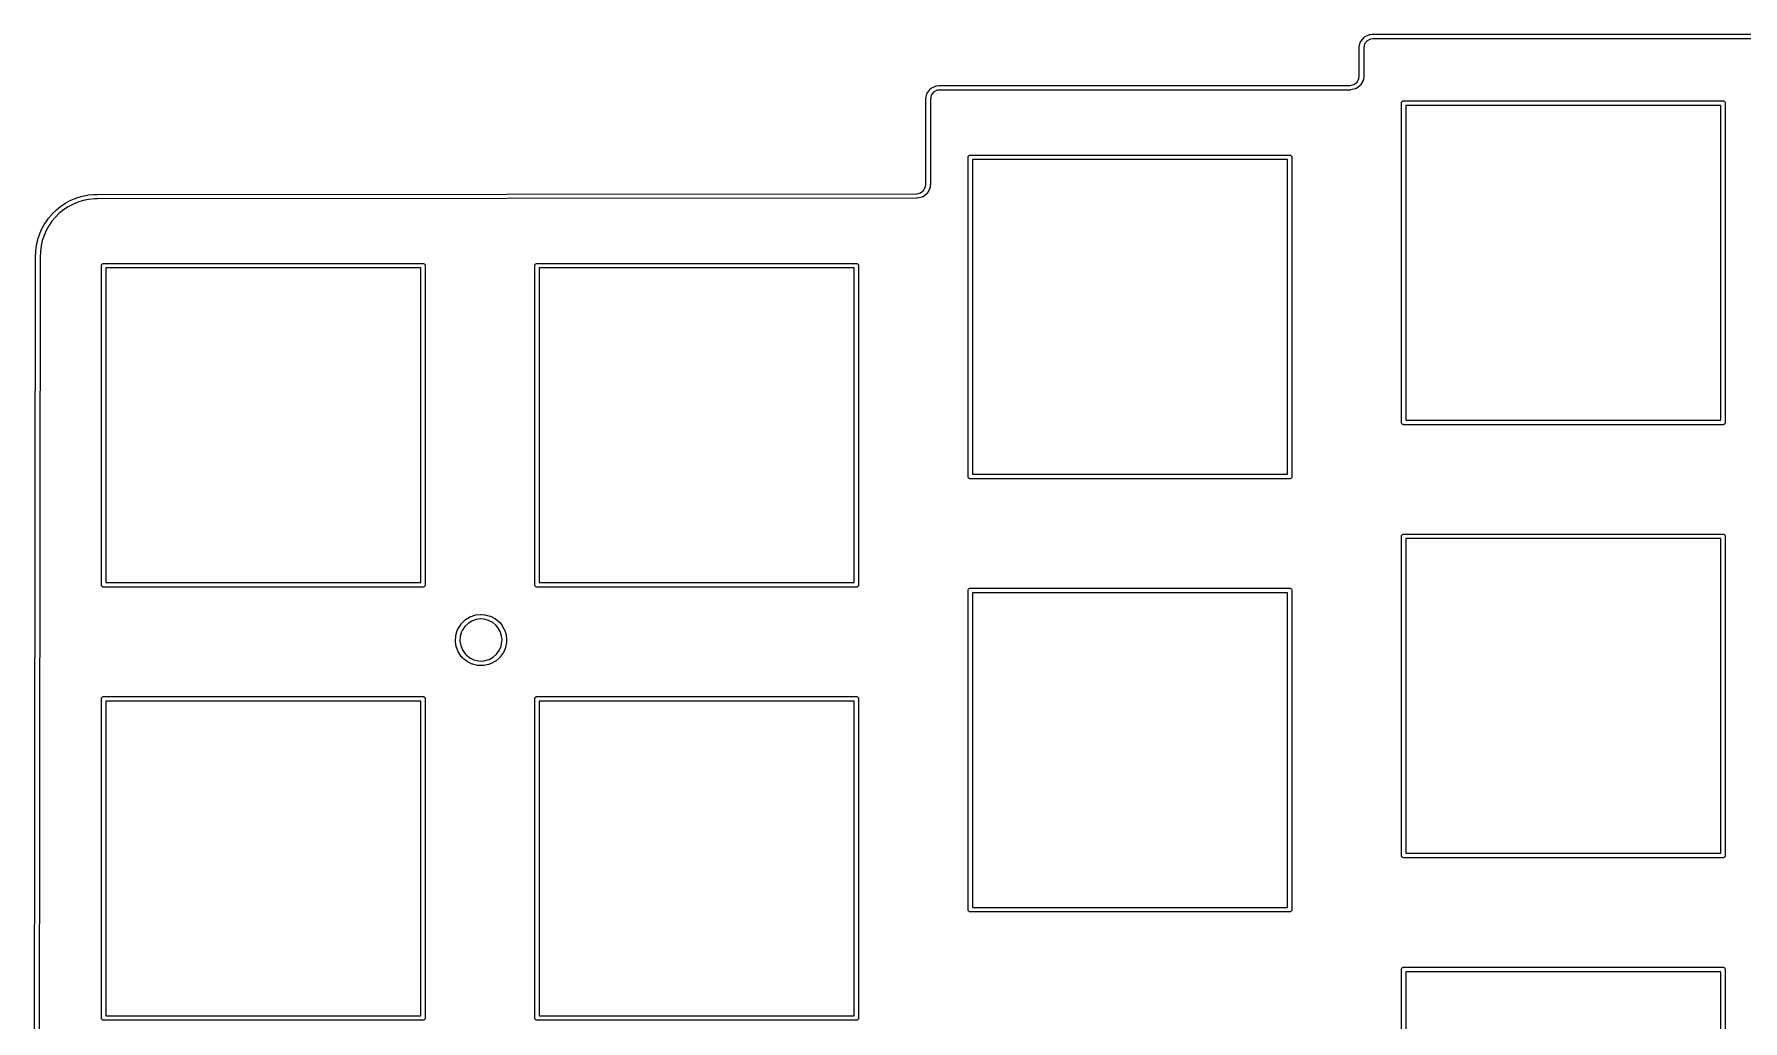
# Model space of a CAD drawing. Extents: x 56 to 194, y -147 to -44.
# Drawn here: x 55.9 to 130.8, y -87.1 to -43.8 of the extents above; entities that cross this region are included whole.
import ezdxf

# ---------------------------------------------------------------- set-up
doc = ezdxf.new("R2010")
doc.units = 0
doc.layers.add('BLACK', color=7, linetype='CONTINUOUS')

msp = doc.modelspace()

# ---------------------------------------------------------------- linework, layer by layer
at = {"layer": 'BLACK', "linetype": 'CONTINUOUS'}
for p, q in [((113.987, -44.351), (114.034, -44.1383)), ((114.034, -44.1383), (114.036, -44.1307)), ((114.036, -44.1307), (114.038, -44.1241)), ((114.038, -44.1241), (114.04, -44.1175)), ((114.04, -44.1175), (114.042, -44.115)), ((114.042, -44.115), (114.043, -44.1123)), ((114.043, -44.1123), (114.047, -44.1064)), ((114.047, -44.1064), (114.05, -44.1003)), ((114.05, -44.1003), (114.055, -44.0944)), ((114.055, -44.0944), (114.184, -43.9308)), ((114.184, -43.9308), (114.188, -43.9252)), ((114.188, -43.9252), (114.194, -43.9197)), ((114.194, -43.9197), (114.199, -43.9139)), ((114.199, -43.9139), (114.201, -43.9128)), ((114.201, -43.9128), (114.202, -43.9115)), ((114.202, -43.9115), (114.209, -43.9072)), ((114.209, -43.9072), (114.215, -43.9026)), ((114.215, -43.9026), (114.222, -43.8999)), ((114.222, -43.8999), (114.406, -43.8054)), ((114.329, -44.0693), (114.225, -44.2018)), ((114.487, -43.9883), (114.329, -44.0693)), ((114.406, -43.8054), (114.408, -43.8037)), ((114.408, -43.8037), (114.414, -43.8009)), ((114.414, -43.8009), (114.416, -43.8)), ((114.416, -43.8), (114.419, -43.7989)), ((114.419, -43.7989), (114.426, -43.7958)), ((114.426, -43.7958), (114.428, -43.7953)), ((114.428, -43.7953), (114.43, -43.7946)), ((114.43, -43.7946), (114.438, -43.7932)), ((114.438, -43.7932), (114.44, -43.7925)), ((114.44, -43.7925), (114.442, -43.7923)), ((114.442, -43.7923), (114.449, -43.7911)), ((114.449, -43.7911), (114.452, -43.7911)), ((114.452, -43.7911), (114.561, -43.7778)), ((114.588, -43.976), (114.487, -43.9883)), ((114.561, -43.7778), (114.562, -43.7774)), ((114.562, -43.7774), (114.571, -43.7766)), ((114.571, -43.7766), (114.575, -43.7761)), ((114.575, -43.7761), (114.576, -43.7761)), ((114.576, -43.7761), (114.577, -43.776)), ((114.577, -43.776), (114.581, -43.776)), ((114.581, -43.776), (114.589, -43.7758)), ((131.574, -43.976), (114.588, -43.976)), ((114.589, -43.7758), (114.591, -43.776)), ((114.591, -43.776), (131.581, -43.776)), ((113.984, -44.3742), (113.985, -44.3655)), ((113.984, -44.3802), (113.984, -44.3742)), ((113.984, -45.6189), (113.984, -44.3802)), ((113.985, -44.3655), (113.986, -44.3567)), ((113.986, -44.3567), (113.987, -44.351)), ((114.225, -44.2018), (114.184, -44.3873)), ((114.184, -44.3873), (114.184, -45.6184)), ((113.97, -45.7203), (113.984, -45.6189)), ((114.182, -45.6477), (114.167, -45.7562)), ((114.183, -45.6456), (114.182, -45.6477)), ((114.184, -45.6353), (114.183, -45.638)), ((114.183, -45.638), (114.183, -45.6456)), ((114.184, -45.6184), (114.184, -45.6206)), ((114.184, -45.6206), (114.184, -45.6282)), ((114.184, -45.6282), (114.184, -45.6309)), ((114.184, -45.6309), (114.184, -45.6331)), ((114.184, -45.6331), (114.184, -45.6353)), ((94.9855, -46.6015), (95.0325, -46.3887)), ((95.0325, -46.3887), (95.0339, -46.3811)), ((95.0339, -46.3811), (95.0364, -46.3746)), ((95.0364, -46.3746), (95.0386, -46.3679)), ((95.0386, -46.3679), (95.04, -46.3654)), ((95.04, -46.3654), (95.0411, -46.3627)), ((95.0411, -46.3627), (95.0448, -46.3569)), ((95.0448, -46.3569), (95.0483, -46.3508)), ((95.0483, -46.3508), (95.0533, -46.3449)), ((95.0533, -46.3449), (95.1824, -46.181)), ((95.1824, -46.181), (95.1864, -46.1753)), ((95.1864, -46.1753), (95.192, -46.1699)), ((95.192, -46.1699), (95.1974, -46.1643)), ((95.1974, -46.1643), (95.1992, -46.1631)), ((95.1992, -46.1631), (95.2007, -46.1616)), ((95.2007, -46.1616), (95.2072, -46.1575)), ((95.2072, -46.1575), (95.2136, -46.153)), ((95.2136, -46.153), (95.22, -46.1502)), ((95.22, -46.1502), (95.4067, -46.0557)), ((95.3276, -46.3199), (95.2233, -46.4523)), ((95.4878, -46.2388), (95.3276, -46.3199)), ((95.4067, -46.0557), (95.4088, -46.0542)), ((95.4088, -46.0542), (95.4154, -46.0513)), ((95.4154, -46.0513), (95.4175, -46.0502)), ((95.4175, -46.0502), (95.4199, -46.0493)), ((95.4199, -46.0493), (95.4268, -46.0462)), ((95.4268, -46.0462), (95.4291, -46.0457)), ((95.4291, -46.0457), (95.4312, -46.0449)), ((95.4312, -46.0449), (95.4387, -46.0436)), ((95.4387, -46.0436), (95.4413, -46.043)), ((95.4413, -46.043), (95.4435, -46.0427)), ((95.4435, -46.0427), (95.4506, -46.0414)), ((95.4506, -46.0414), (95.4533, -46.0415)), ((95.4533, -46.0415), (95.562, -46.0282)), ((95.5888, -46.2264), (95.4878, -46.2388)), ((95.562, -46.0282), (95.5631, -46.0278)), ((95.5631, -46.0278), (95.5717, -46.027)), ((95.5717, -46.027), (95.5755, -46.0265)), ((95.5755, -46.0265), (95.5766, -46.0265)), ((95.5766, -46.0265), (95.5778, -46.0264)), ((95.5778, -46.0264), (95.5816, -46.0264)), ((95.5816, -46.0264), (95.5902, -46.0262)), ((113.581, -46.2264), (95.5888, -46.2264)), ((95.5902, -46.0262), (95.5914, -46.0264)), ((95.5914, -46.0264), (113.572, -46.0264)), ((113.572, -46.0264), (113.756, -45.9832)), ((113.587, -46.2268), (113.581, -46.2264)), ((113.595, -46.2257), (113.587, -46.2268)), ((113.603, -46.225), (113.595, -46.2257)), ((113.61, -46.223), (113.603, -46.225)), ((113.82, -46.1736), (113.61, -46.223)), ((113.756, -45.9832), (113.891, -45.8785)), ((113.826, -46.1725), (113.82, -46.1736)), ((113.834, -46.1696), (113.826, -46.1725)), ((113.841, -46.167), (113.834, -46.1696)), ((113.843, -46.1661), (113.841, -46.167)), ((113.845, -46.1655), (113.843, -46.1661)), ((113.851, -46.1612), (113.845, -46.1655)), ((113.858, -46.1572), (113.851, -46.1612)), ((113.863, -46.1527), (113.858, -46.1572)), ((114.029, -46.0238), (113.863, -46.1527)), ((113.891, -45.8785), (113.97, -45.7203)), ((114.036, -46.0194), (114.029, -46.0238)), ((114.041, -46.0143), (114.036, -46.0194)), ((114.046, -46.0094), (114.041, -46.0143)), ((114.047, -46.0071), (114.046, -46.0094)), ((114.049, -46.0051), (114.047, -46.0071)), ((114.053, -45.9991), (114.049, -46.0051)), ((114.057, -45.9933), (114.053, -45.9991)), ((114.06, -45.9863), (114.057, -45.9933)), ((114.152, -45.8028), (114.06, -45.9863)), ((114.153, -45.8017), (114.152, -45.8028)), ((114.156, -45.794), (114.153, -45.8017)), ((114.158, -45.7908), (114.156, -45.794)), ((114.161, -45.7838), (114.158, -45.7895)), ((114.158, -45.7895), (114.158, -45.7908)), ((114.162, -45.7804), (114.161, -45.7838)), ((114.163, -45.777), (114.162, -45.7804)), ((114.164, -45.7708), (114.163, -45.777)), ((114.165, -45.7695), (114.164, -45.7708)), ((114.167, -45.7576), (114.165, -45.7659)), ((114.165, -45.7659), (114.165, -45.7695)), ((114.167, -45.7562), (114.167, -45.7576)), ((94.9819, -46.6247), (94.983, -46.6159)), ((94.9824, -46.6306), (94.9819, -46.6247)), ((94.9824, -50.3697), (94.9824, -46.6306)), ((94.983, -46.6159), (94.9838, -46.6072)), ((94.9838, -46.6072), (94.9855, -46.6015)), ((95.2233, -46.4523), (95.1824, -46.6377)), ((95.1824, -46.6377), (95.1824, -50.3672)), ((115.835, -46.8046), (115.837, -46.785)), ((115.836, -46.8095), (115.835, -46.8046)), ((115.836, -60.8001), (115.836, -46.8095)), ((115.837, -46.785), (115.843, -46.7661)), ((115.843, -46.7661), (115.852, -46.7488)), ((115.852, -46.7488), (115.865, -46.7335)), ((115.865, -46.7335), (115.88, -46.721)), ((115.88, -46.721), (115.897, -46.7117)), ((115.897, -46.7117), (115.916, -46.706)), ((115.916, -46.706), (115.931, -46.7046)), ((115.931, -46.7046), (115.936, -46.7041)), ((115.936, -46.7041), (115.941, -46.7046)), ((115.941, -46.7046), (129.931, -46.7046)), ((116.036, -46.9046), (116.036, -60.7051)), ((129.836, -46.9046), (116.036, -46.9046)), ((129.836, -60.7051), (129.836, -46.9046)), ((129.931, -46.7046), (129.936, -46.7041)), ((129.936, -46.7041), (129.941, -46.7046)), ((129.941, -46.7046), (129.956, -46.706)), ((129.956, -46.706), (129.975, -46.7117)), ((129.975, -46.7117), (129.992, -46.721)), ((129.992, -46.721), (130.007, -46.7335)), ((130.007, -46.7335), (130.02, -46.7488)), ((130.02, -46.7488), (130.029, -46.7661)), ((130.029, -46.7661), (130.035, -46.785)), ((130.035, -46.785), (130.037, -46.8046)), ((130.037, -46.8046), (130.036, -46.8095)), ((130.036, -46.8095), (130.036, -60.8002)), ((96.8361, -49.1795), (96.838, -49.1599)), ((96.8366, -49.1844), (96.8361, -49.1795)), ((96.8366, -63.175), (96.8366, -49.1844)), ((96.838, -49.1599), (96.8437, -49.141)), ((96.8437, -49.141), (96.853, -49.1237)), ((96.853, -49.1237), (96.8655, -49.1084)), ((96.8655, -49.1084), (96.8807, -49.0959)), ((96.8807, -49.0959), (96.8981, -49.0866)), ((96.8981, -49.0866), (96.917, -49.0809)), ((96.917, -49.0809), (96.9317, -49.0795)), ((96.9317, -49.0795), (96.9366, -49.079)), ((96.9366, -49.079), (96.9415, -49.0795)), ((96.9415, -49.0795), (110.932, -49.0795)), ((97.0366, -49.2795), (97.0366, -63.08)), ((110.837, -49.2795), (97.0366, -49.2795)), ((110.837, -63.08), (110.837, -49.2795)), ((110.932, -49.0795), (110.937, -49.079)), ((110.937, -49.079), (110.942, -49.0795)), ((110.942, -49.0795), (110.957, -49.0809)), ((110.957, -49.0809), (110.975, -49.0866)), ((110.975, -49.0866), (110.993, -49.0959)), ((110.993, -49.0959), (111.008, -49.1084)), ((111.008, -49.1084), (111.021, -49.1237)), ((111.021, -49.1237), (111.03, -49.141)), ((111.03, -49.141), (111.036, -49.1599)), ((111.036, -49.1599), (111.038, -49.1795)), ((111.038, -49.1795), (111.037, -49.1844)), ((111.037, -49.1844), (111.037, -63.1751)), ((57.7526, -50.9555), (57.9874, -50.8845)), ((57.9874, -50.8845), (57.9915, -50.8833)), ((57.9915, -50.8833), (57.9917, -50.8833)), ((57.9917, -50.8833), (57.9919, -50.8832)), ((57.9919, -50.8832), (57.9965, -50.8823)), ((57.9965, -50.8823), (58.2478, -50.8315)), ((58.2478, -50.8315), (58.2521, -50.8306)), ((58.2521, -50.8306), (58.2524, -50.8306)), ((58.2524, -50.8306), (58.2526, -50.8305)), ((58.2526, -50.8305), (58.2571, -50.8301)), ((58.2571, -50.8301), (58.5092, -50.8032)), ((58.5092, -50.8032), (58.5096, -50.803)), ((58.5096, -50.803), (58.5189, -50.8021)), ((58.5189, -50.8021), (58.5235, -50.8016)), ((58.5235, -50.8016), (58.5239, -50.8016)), ((58.5239, -50.8016), (58.5243, -50.8016)), ((58.5243, -50.8016), (58.529, -50.8016)), ((58.529, -50.8016), (58.5382, -50.8015)), ((58.5382, -50.8015), (58.5386, -50.8016)), ((58.5386, -50.8016), (58.6569, -50.8016)), ((58.6569, -50.8016), (94.5709, -50.7762)), ((94.5709, -50.7762), (94.7538, -50.7353)), ((94.8177, -50.926), (94.6075, -50.973)), ((94.7538, -50.7353), (94.889, -50.6284)), ((94.8253, -50.9246), (94.8177, -50.926)), ((94.8318, -50.922), (94.8253, -50.9246)), ((94.8385, -50.9198), (94.8318, -50.922)), ((94.841, -50.9184), (94.8385, -50.9198)), ((94.8436, -50.9174), (94.841, -50.9184)), ((94.8496, -50.9136), (94.8436, -50.9174)), ((94.8557, -50.9101), (94.8496, -50.9136)), ((94.8615, -50.9051), (94.8557, -50.9101)), ((95.0276, -50.7737), (94.8615, -50.9051)), ((94.889, -50.6284), (94.97, -50.4705)), ((94.97, -50.4705), (94.9824, -50.3697)), ((95.0331, -50.7699), (95.0276, -50.7737)), ((95.0387, -50.7641), (95.0331, -50.7699)), ((95.0446, -50.7585), (95.0387, -50.7641)), ((95.0456, -50.757), (95.0446, -50.7585)), ((95.0468, -50.7558), (95.0456, -50.757)), ((95.0512, -50.7489), (95.0468, -50.7558)), ((95.0558, -50.7423), (95.0512, -50.7489)), ((95.0585, -50.7362), (95.0558, -50.7423)), ((95.1529, -50.5521), (95.0585, -50.7362)), ((95.1546, -50.5497), (95.1529, -50.5521)), ((95.1574, -50.5434), (95.1546, -50.5497)), ((95.1583, -50.5416), (95.1574, -50.5434)), ((95.1594, -50.5389), (95.1583, -50.5416)), ((95.1626, -50.5317), (95.1594, -50.5389)), ((95.163, -50.5297), (95.1626, -50.5317)), ((95.1638, -50.5278), (95.163, -50.5297)), ((95.1652, -50.5201), (95.1638, -50.5278)), ((95.1658, -50.5173), (95.1652, -50.5201)), ((95.166, -50.5153), (95.1658, -50.5173)), ((95.1673, -50.5085), (95.166, -50.5153)), ((95.1806, -50.3966), (95.1672, -50.5056)), ((95.1672, -50.5056), (95.1673, -50.5085)), ((95.1809, -50.3954), (95.1806, -50.3966)), ((95.1818, -50.3868), (95.1809, -50.3954)), ((95.1822, -50.3831), (95.1818, -50.3868)), ((95.1824, -50.3807), (95.1822, -50.3819)), ((95.1822, -50.3819), (95.1822, -50.3831)), ((95.1824, -50.3672), (95.1826, -50.3683)), ((95.1826, -50.3683), (95.1824, -50.3769)), ((95.1824, -50.3769), (95.1824, -50.3807)), ((56.5187, -51.848), (56.6723, -51.6677)), ((56.6723, -51.6677), (56.675, -51.6644)), ((56.675, -51.6644), (56.6754, -51.664)), ((56.6754, -51.664), (56.6757, -51.6636)), ((56.6757, -51.6636), (56.6788, -51.6606)), ((56.6788, -51.6606), (56.8469, -51.495)), ((56.9905, -51.6342), (56.822, -51.8003)), ((56.8469, -51.495), (56.847, -51.4949)), ((56.847, -51.4949), (56.8535, -51.4884)), ((56.8535, -51.4884), (56.8572, -51.4848)), ((56.8572, -51.4848), (56.8574, -51.4847)), ((56.8574, -51.4847), (56.8575, -51.4845)), ((56.8575, -51.4845), (56.8613, -51.4815)), ((56.8613, -51.4815), (56.8687, -51.4755)), ((56.8687, -51.4755), (56.8689, -51.4754)), ((56.8689, -51.4754), (57.0541, -51.3267)), ((57.1761, -51.4853), (56.9905, -51.6342)), ((57.0541, -51.3267), (57.0574, -51.324)), ((57.0574, -51.324), (57.0578, -51.3238)), ((57.0578, -51.3238), (57.0582, -51.3235)), ((57.0582, -51.3235), (57.0619, -51.3211)), ((57.0619, -51.3211), (57.2683, -51.1834)), ((57.3742, -51.3532), (57.1761, -51.4853)), ((57.2683, -51.1834), (57.2712, -51.1815)), ((57.2712, -51.1815), (57.2713, -51.1815)), ((57.2713, -51.1814), (57.2755, -51.1792)), ((57.2713, -51.1815), (57.2713, -51.1814)), ((57.2755, -51.1792), (57.4945, -51.0621)), ((57.5841, -51.241), (57.3742, -51.3532)), ((57.4945, -51.0621), (57.4981, -51.0601)), ((57.4981, -51.0601), (57.4982, -51.0601)), ((57.4982, -51.0601), (57.4983, -51.06)), ((57.4983, -51.06), (57.5026, -51.0582)), ((57.5026, -51.0582), (57.7249, -50.9654)), ((57.8061, -51.1482), (57.5841, -51.241)), ((57.7249, -50.9654), (57.725, -50.9653)), ((57.725, -50.9653), (57.7337, -50.9618)), ((57.7337, -50.9618), (57.7383, -50.9598)), ((57.7383, -50.9598), (57.7385, -50.9598)), ((57.7385, -50.9598), (57.7387, -50.9597)), ((57.7387, -50.9597), (57.7434, -50.9583)), ((57.7434, -50.9583), (57.7524, -50.9555)), ((57.7524, -50.9555), (57.7526, -50.9555)), ((58.0406, -51.0774), (57.8061, -51.1482)), ((58.2828, -51.0285), (58.0406, -51.0774)), ((58.5345, -51.0016), (58.2828, -51.0285)), ((58.6514, -51.0016), (58.5345, -51.0016)), ((58.6556, -51.0016), (58.6514, -51.0016)), ((58.6514, -51.0016), (58.6514, -51.0016)), ((58.6611, -51.0016), (58.6556, -51.0016)), ((58.6612, -51.0016), (58.6611, -51.0016)), ((94.5783, -50.9762), (58.6612, -51.0016)), ((94.5843, -50.9767), (94.5783, -50.9762)), ((94.593, -50.9756), (94.5843, -50.9767)), ((94.6017, -50.9747), (94.593, -50.9756)), ((94.6075, -50.973), (94.6017, -50.9747)), ((56.1366, -52.5246), (56.2316, -52.308)), ((56.2316, -52.3078), (56.2352, -52.2996)), ((56.2316, -52.308), (56.2316, -52.3078)), ((56.2352, -52.2996), (56.2374, -52.2946)), ((56.2374, -52.2946), (56.2375, -52.2945)), ((56.2375, -52.2945), (56.2376, -52.2943)), ((56.2376, -52.2943), (56.24, -52.2901)), ((56.24, -52.2901), (56.2446, -52.2817)), ((56.2446, -52.2817), (56.2447, -52.2816)), ((56.2447, -52.2816), (56.3618, -52.0744)), ((56.4166, -52.384), (56.3213, -52.6015)), ((56.3618, -52.0744), (56.3638, -52.0707)), ((56.3638, -52.0707), (56.364, -52.0703)), ((56.364, -52.0703), (56.3643, -52.0699)), ((56.3643, -52.0699), (56.3669, -52.0662)), ((56.3669, -52.0662), (56.5008, -51.8714)), ((56.5339, -52.1764), (56.4166, -52.384)), ((56.5008, -51.8714), (56.5009, -51.8712)), ((56.5009, -51.8712), (56.5062, -51.8635)), ((56.5062, -51.8635), (56.509, -51.8594)), ((56.509, -51.8594), (56.5092, -51.8593)), ((56.5092, -51.8593), (56.5093, -51.859)), ((56.5093, -51.859), (56.5125, -51.8554)), ((56.5125, -51.8554), (56.5186, -51.8482)), ((56.5186, -51.8482), (56.5187, -51.848)), ((56.6681, -51.981), (56.5339, -52.1764)), ((56.822, -51.8003), (56.6681, -51.981)), ((55.9611, -53.2949), (55.9904, -53.0481)), ((55.9904, -53.0478), (55.9915, -53.0386)), ((55.9904, -53.0481), (55.9904, -53.0478)), ((55.9915, -53.0386), (55.9921, -53.0338)), ((55.9921, -53.0338), (55.9922, -53.0334)), ((55.9922, -53.0331), (55.9933, -53.0285)), ((55.9922, -53.0334), (55.9922, -53.0331)), ((55.9933, -53.0285), (55.9953, -53.0193)), ((55.9953, -53.0193), (55.9954, -53.019)), ((55.9954, -53.019), (56.0471, -52.7912)), ((56.0471, -52.7909), (56.0492, -52.7817)), ((56.0471, -52.7912), (56.0471, -52.7909)), ((56.0492, -52.7817), (56.0503, -52.7772)), ((56.0503, -52.7772), (56.0504, -52.7768)), ((56.0504, -52.7768), (56.0505, -52.7765)), ((56.0505, -52.7765), (56.052, -52.772)), ((56.052, -52.772), (56.0549, -52.7631)), ((56.0549, -52.7631), (56.0551, -52.7628)), ((56.0551, -52.7628), (56.1331, -52.5336)), ((56.1331, -52.5336), (56.1344, -52.5297)), ((56.1344, -52.5297), (56.1347, -52.5291)), ((56.1347, -52.5291), (56.1349, -52.5284)), ((56.1349, -52.5284), (56.1366, -52.5246)), ((56.1895, -53.0674), (56.1602, -53.3144)), ((56.2431, -52.8313), (56.1895, -53.0674)), ((56.3213, -52.6015), (56.2431, -52.8313)), ((55.8893, -106.638), (55.9527, -53.572)), ((55.9526, -53.5706), (55.9527, -53.5671)), ((55.9527, -53.572), (55.9526, -53.5706)), ((55.9527, -53.5636), (55.9529, -53.5622)), ((55.9527, -53.5671), (55.9527, -53.5636)), ((55.9529, -53.5622), (55.9604, -53.3045)), ((55.9604, -53.3045), (55.9605, -53.3001)), ((55.9605, -53.2992), (55.9611, -53.2949)), ((55.9605, -53.2996), (55.9605, -53.2992)), ((55.9605, -53.3001), (55.9605, -53.2996)), ((56.1527, -53.5701), (56.0892, -106.708)), ((56.1602, -53.3144), (56.1527, -53.5701)), ((58.8351, -53.9293), (58.8371, -53.9097)), ((58.8356, -53.9342), (58.8351, -53.9293)), ((58.8356, -67.9248), (58.8356, -53.9342)), ((58.8371, -53.9097), (58.8428, -53.8908)), ((58.8428, -53.8908), (58.8521, -53.8735)), ((58.8521, -53.8735), (58.8646, -53.8582)), ((58.8646, -53.8582), (58.8798, -53.8457)), ((58.8798, -53.8457), (58.8972, -53.8364)), ((58.8972, -53.8364), (58.916, -53.8307)), ((58.916, -53.8307), (58.9307, -53.8293)), ((58.9307, -53.8293), (58.9356, -53.8288)), ((58.9356, -53.8288), (58.9405, -53.8293)), ((58.9405, -53.8293), (72.9312, -53.8293)), ((72.9312, -53.8293), (72.9361, -53.8288)), ((72.9361, -53.8288), (72.941, -53.8293)), ((72.941, -53.8293), (72.9557, -53.8307)), ((72.9557, -53.8307), (72.9746, -53.8364)), ((72.9746, -53.8364), (72.9919, -53.8457)), ((72.9919, -53.8457), (73.0072, -53.8582)), ((73.0072, -53.8582), (73.0196, -53.8735)), ((73.0196, -53.8735), (73.0289, -53.8908)), ((73.0289, -53.8908), (73.0347, -53.9097)), ((73.0347, -53.9097), (73.0366, -53.9293)), ((73.0366, -53.9293), (73.0361, -53.9342)), ((73.0361, -53.9342), (73.0361, -67.9249)), ((77.8343, -53.9293), (77.8363, -53.9097)), ((77.8348, -53.9342), (77.8343, -53.9293)), ((77.8348, -67.9248), (77.8348, -53.9342)), ((77.8363, -53.9097), (77.842, -53.8908)), ((77.842, -53.8908), (77.8513, -53.8735)), ((77.8513, -53.8735), (77.8638, -53.8582)), ((77.8638, -53.8582), (77.879, -53.8457)), ((77.879, -53.8457), (77.8964, -53.8364)), ((77.8964, -53.8364), (77.9152, -53.8307)), ((77.9152, -53.8307), (77.9299, -53.8293)), ((77.9299, -53.8293), (77.9348, -53.8288)), ((77.9348, -53.8288), (77.9397, -53.8293)), ((77.9397, -53.8293), (91.9304, -53.8293)), ((91.9304, -53.8293), (91.9353, -53.8288)), ((91.9353, -53.8288), (91.9402, -53.8293)), ((91.9402, -53.8293), (91.9549, -53.8307)), ((91.9549, -53.8307), (91.9738, -53.8364)), ((91.9738, -53.8364), (91.9911, -53.8457)), ((91.9911, -53.8457), (92.0064, -53.8582)), ((92.0064, -53.8582), (92.0188, -53.8735)), ((92.0188, -53.8735), (92.0281, -53.8908)), ((92.0281, -53.8908), (92.0339, -53.9097)), ((92.0339, -53.9097), (92.0358, -53.9293)), ((92.0358, -53.9293), (92.0353, -53.9342)), ((92.0353, -53.9342), (92.0353, -67.9249)), ((59.0356, -54.0293), (59.0356, -67.8298)), ((72.8361, -54.0293), (59.0356, -54.0293)), ((72.8361, -67.8298), (72.8361, -54.0293)), ((78.0348, -54.0293), (78.0348, -67.8298)), ((91.8353, -54.0293), (78.0348, -54.0293)), ((91.8353, -67.8298), (91.8353, -54.0293)), ((115.835, -60.8051), (115.836, -60.8001)), ((115.837, -60.8247), (115.835, -60.8051)), ((115.843, -60.8435), (115.837, -60.8247)), ((115.852, -60.8609), (115.843, -60.8435)), ((115.865, -60.8761), (115.852, -60.8609)), ((115.88, -60.8886), (115.865, -60.8761)), ((115.897, -60.8979), (115.88, -60.8886)), ((115.916, -60.9036), (115.897, -60.8979)), ((115.931, -60.9051), (115.916, -60.9036)), ((115.936, -60.9055), (115.931, -60.9051)), ((115.941, -60.9051), (115.936, -60.9055)), ((129.931, -60.9051), (115.941, -60.9051)), ((116.036, -60.7051), (129.836, -60.7051)), ((129.936, -60.9055), (129.931, -60.9051)), ((129.941, -60.9051), (129.936, -60.9055)), ((129.956, -60.9036), (129.941, -60.9051)), ((129.975, -60.8979), (129.956, -60.9036)), ((129.992, -60.8886), (129.975, -60.8979)), ((130.007, -60.8761), (129.992, -60.8886)), ((130.02, -60.8609), (130.007, -60.8761)), ((130.029, -60.8435), (130.02, -60.8609)), ((130.035, -60.8247), (130.029, -60.8435)), ((130.037, -60.8051), (130.035, -60.8247)), ((130.036, -60.8002), (130.037, -60.8051)), ((96.8361, -63.18), (96.8366, -63.175)), ((96.838, -63.1996), (96.8361, -63.18)), ((96.8437, -63.2184), (96.838, -63.1996)), ((96.853, -63.2358), (96.8437, -63.2184)), ((96.8655, -63.251), (96.853, -63.2358)), ((96.8807, -63.2635), (96.8655, -63.251)), ((96.8981, -63.2728), (96.8807, -63.2635)), ((96.917, -63.2785), (96.8981, -63.2728)), ((96.9317, -63.28), (96.917, -63.2785)), ((96.9366, -63.2804), (96.9317, -63.28)), ((96.9415, -63.28), (96.9366, -63.2804)), ((110.932, -63.28), (96.9415, -63.28)), ((97.0366, -63.08), (110.837, -63.08)), ((110.937, -63.2804), (110.932, -63.28)), ((110.942, -63.28), (110.937, -63.2804)), ((110.957, -63.2785), (110.942, -63.28)), ((110.975, -63.2728), (110.957, -63.2785)), ((110.993, -63.2635), (110.975, -63.2728)), ((111.008, -63.251), (110.993, -63.2635)), ((111.021, -63.2358), (111.008, -63.251)), ((111.03, -63.2184), (111.021, -63.2358)), ((111.036, -63.1996), (111.03, -63.2184)), ((111.038, -63.18), (111.036, -63.1996)), ((111.037, -63.1751), (111.038, -63.18)), ((115.835, -65.8038), (115.837, -65.7842)), ((115.836, -65.8087), (115.835, -65.8038)), ((115.836, -79.7993), (115.836, -65.8087)), ((115.837, -65.7842), (115.843, -65.7653)), ((115.843, -65.7653), (115.852, -65.748)), ((115.852, -65.748), (115.865, -65.7327)), ((115.865, -65.7327), (115.88, -65.7202)), ((115.88, -65.7202), (115.897, -65.7109)), ((115.897, -65.7109), (115.916, -65.7052)), ((115.916, -65.7052), (115.936, -65.7033)), ((115.936, -65.7033), (115.941, -65.7038)), ((115.941, -65.7038), (129.931, -65.7038)), ((116.036, -65.9038), (116.036, -79.7043)), ((129.836, -65.9038), (116.036, -65.9038)), ((129.836, -79.7043), (129.836, -65.9038)), ((129.931, -65.7038), (129.936, -65.7033)), ((129.936, -65.7033), (129.956, -65.7052)), ((129.956, -65.7052), (129.975, -65.7109)), ((129.975, -65.7109), (129.992, -65.7202)), ((129.992, -65.7202), (130.007, -65.7327)), ((130.007, -65.7327), (130.02, -65.748)), ((130.02, -65.748), (130.029, -65.7653)), ((130.029, -65.7653), (130.035, -65.7842)), ((130.035, -65.7842), (130.037, -65.8038)), ((130.037, -65.8038), (130.036, -65.8087)), ((130.036, -65.8087), (130.036, -79.7994)), ((58.8351, -67.9298), (58.8356, -67.9248)), ((58.8371, -67.9494), (58.8351, -67.9298)), ((58.8428, -67.9682), (58.8371, -67.9494)), ((58.8521, -67.9856), (58.8428, -67.9682)), ((58.8646, -68.0008), (58.8521, -67.9856)), ((58.8798, -68.0133), (58.8646, -68.0008)), ((58.8972, -68.0226), (58.8798, -68.0133)), ((58.916, -68.0283), (58.8972, -68.0226)), ((58.9307, -68.0298), (58.916, -68.0283)), ((58.9356, -68.0302), (58.9307, -68.0298)), ((58.9405, -68.0298), (58.9356, -68.0302)), ((72.9312, -68.0298), (58.9405, -68.0298)), ((59.0356, -67.8298), (72.8361, -67.8298)), ((72.9361, -68.0302), (72.9312, -68.0298)), ((72.941, -68.0298), (72.9361, -68.0302)), ((72.9557, -68.0283), (72.941, -68.0298)), ((72.9746, -68.0226), (72.9557, -68.0283)), ((72.9919, -68.0133), (72.9746, -68.0226)), ((73.0072, -68.0008), (72.9919, -68.0133)), ((73.0196, -67.9856), (73.0072, -68.0008)), ((73.0289, -67.9682), (73.0196, -67.9856)), ((73.0347, -67.9494), (73.0289, -67.9682)), ((73.0366, -67.9298), (73.0347, -67.9494)), ((73.0361, -67.9249), (73.0366, -67.9298)), ((77.8343, -67.9298), (77.8348, -67.9248)), ((77.8363, -67.9494), (77.8343, -67.9298)), ((77.842, -67.9682), (77.8363, -67.9494)), ((77.8513, -67.9856), (77.842, -67.9682)), ((77.8638, -68.0008), (77.8513, -67.9856)), ((77.879, -68.0133), (77.8638, -68.0008)), ((77.8964, -68.0226), (77.879, -68.0133)), ((77.9152, -68.0283), (77.8964, -68.0226)), ((77.9299, -68.0298), (77.9152, -68.0283)), ((77.9348, -68.0302), (77.9299, -68.0298)), ((77.9397, -68.0298), (77.9348, -68.0302)), ((91.9304, -68.0298), (77.9397, -68.0298)), ((78.0348, -67.8298), (91.8353, -67.8298)), ((91.9353, -68.0302), (91.9304, -68.0298)), ((91.9402, -68.0298), (91.9353, -68.0302)), ((91.9549, -68.0283), (91.9402, -68.0298)), ((91.9738, -68.0226), (91.9549, -68.0283)), ((91.9911, -68.0133), (91.9738, -68.0226)), ((92.0064, -68.0008), (91.9911, -68.0133)), ((92.0188, -67.9856), (92.0064, -68.0008)), ((92.0281, -67.9682), (92.0188, -67.9856)), ((92.0339, -67.9494), (92.0281, -67.9682)), ((92.0358, -67.9298), (92.0339, -67.9494)), ((92.0353, -67.9249), (92.0358, -67.9298)), ((96.8361, -68.1812), (96.838, -68.1616)), ((96.838, -68.1616), (96.8437, -68.1428)), ((96.8437, -68.1428), (96.853, -68.1254)), ((96.853, -68.1254), (96.8655, -68.1102)), ((96.8655, -68.1102), (96.8807, -68.0977)), ((96.8807, -68.0977), (96.8981, -68.0884)), ((96.8981, -68.0884), (96.917, -68.0827)), ((96.917, -68.0827), (96.9317, -68.0812)), ((96.9317, -68.0812), (96.9366, -68.0807)), ((96.9366, -68.0807), (96.9415, -68.0812)), ((96.9415, -68.0812), (110.932, -68.0812)), ((110.932, -68.0812), (110.937, -68.0807)), ((110.937, -68.0807), (110.942, -68.0812)), ((110.942, -68.0812), (110.957, -68.0827)), ((110.957, -68.0827), (110.975, -68.0884)), ((110.975, -68.0884), (110.993, -68.0977)), ((110.993, -68.0977), (111.008, -68.1102)), ((111.008, -68.1102), (111.021, -68.1254)), ((111.021, -68.1254), (111.03, -68.1428)), ((111.03, -68.1428), (111.036, -68.1616)), ((111.036, -68.1616), (111.038, -68.1812)), ((96.8366, -68.1861), (96.8361, -68.1812)), ((96.8366, -82.1742), (96.8366, -68.1861)), ((97.0366, -68.2812), (97.0366, -82.0792)), ((110.837, -68.2812), (97.0366, -68.2812)), ((110.837, -82.0792), (110.837, -68.2812)), ((111.038, -68.1812), (111.037, -68.1861)), ((111.037, -68.1861), (111.037, -82.1743)), ((74.4876, -69.8291), (74.6054, -69.6488)), ((74.6054, -69.6488), (74.6081, -69.6436)), ((74.6081, -69.6436), (74.6138, -69.6368)), ((74.6138, -69.6368), (74.6195, -69.6298)), ((74.6195, -69.6298), (74.6239, -69.6261)), ((74.6239, -69.6261), (74.7785, -69.4739)), ((74.9135, -69.6217), (74.7691, -69.7639)), ((74.7785, -69.4739), (74.7826, -69.4693)), ((74.7826, -69.4693), (74.7894, -69.4641)), ((74.7894, -69.4641), (74.7961, -69.4587)), ((74.7961, -69.4587), (74.8016, -69.4558)), ((74.8016, -69.4558), (74.9834, -69.3428)), ((75.0825, -69.5167), (74.9135, -69.6217)), ((74.9834, -69.3428), (74.9885, -69.3391)), ((74.9885, -69.3391), (74.9962, -69.3355)), ((74.9962, -69.3355), (75.0038, -69.3318)), ((75.0038, -69.3318), (75.0099, -69.3301)), ((75.0099, -69.3301), (75.2165, -69.2588)), ((75.2747, -69.4503), (75.0825, -69.5167)), ((75.2165, -69.2588), (75.2221, -69.2564)), ((75.2221, -69.2564), (75.2305, -69.2546)), ((75.2305, -69.2546), (75.2389, -69.2526)), ((75.2389, -69.2526), (75.2451, -69.2524)), ((75.2451, -69.2524), (75.4584, -69.2284)), ((75.4801, -69.4272), (75.2747, -69.4503)), ((75.4584, -69.2284), (75.459, -69.2282)), ((75.459, -69.2282), (75.4632, -69.2278)), ((75.4632, -69.2278), (75.4673, -69.2269)), ((75.4673, -69.2269), (75.4723, -69.2268)), ((75.4723, -69.2268), (75.4723, -69.2268)), ((75.4723, -69.2268), (75.473, -69.2268)), ((75.473, -69.2268), (75.4737, -69.2268)), ((75.4737, -69.2268), (75.478, -69.2268)), ((75.478, -69.2268), (75.4821, -69.2267)), ((75.6144, -69.4384), (75.4801, -69.4272)), ((75.4821, -69.2267), (75.4871, -69.2266)), ((75.4821, -69.2267), (75.4821, -69.2267)), ((75.4871, -69.2266), (75.4919, -69.2275)), ((75.4919, -69.2275), (75.633, -69.2393)), ((75.8133, -69.4893), (75.6144, -69.4384)), ((75.633, -69.2393), (75.6365, -69.2391)), ((75.6365, -69.2391), (75.6428, -69.2401)), ((75.6428, -69.2401), (75.6442, -69.2402)), ((75.6442, -69.2402), (75.6476, -69.2408)), ((75.6476, -69.2408), (75.6511, -69.2414)), ((75.6511, -69.2414), (75.6525, -69.2417)), ((75.6525, -69.2417), (75.6588, -69.2429)), ((75.6588, -69.2429), (75.662, -69.2442)), ((75.662, -69.2442), (75.8713, -69.2977)), ((75.9924, -69.5835), (75.8133, -69.4893)), ((75.8713, -69.2977), (75.878, -69.299)), ((75.878, -69.299), (75.8854, -69.302)), ((75.8854, -69.302), (75.8929, -69.3047)), ((75.8929, -69.3047), (75.8987, -69.3082)), ((75.8987, -69.3082), (76.0897, -69.4086)), ((76.1349, -69.6984), (75.9924, -69.5835)), ((76.0897, -69.4086), (76.0942, -69.4105)), ((76.0942, -69.4105), (76.0984, -69.4132)), ((76.0984, -69.4132), (76.0985, -69.4132)), ((76.0985, -69.4132), (76.1029, -69.4162)), ((76.1029, -69.4162), (76.1066, -69.4186)), ((76.1066, -69.4186), (76.1066, -69.4186)), ((76.1066, -69.4186), (76.1108, -69.4214)), ((76.1108, -69.4214), (76.1143, -69.4248)), ((76.1143, -69.4248), (76.2638, -69.5453)), ((76.2638, -69.5453), (76.2676, -69.5478)), ((76.2676, -69.5478), (76.2714, -69.5515)), ((76.2714, -69.5515), (76.2717, -69.5517)), ((76.2717, -69.5517), (76.275, -69.555)), ((76.275, -69.555), (76.2782, -69.5581)), ((76.2782, -69.5581), (76.2784, -69.5583)), ((76.2784, -69.5583), (76.2822, -69.5621)), ((76.2822, -69.5621), (76.2848, -69.5658)), ((76.2848, -69.5658), (76.3767, -69.6742)), ((74.3571, -70.4), (74.3579, -70.3942)), ((74.3577, -70.4088), (74.3571, -70.4)), ((74.3581, -70.4177), (74.3577, -70.4088)), ((74.3579, -70.3942), (74.3702, -70.1781)), ((74.3595, -70.4235), (74.3581, -70.4177)), ((74.3701, -70.1718), (74.3717, -70.1635)), ((74.3702, -70.1781), (74.3701, -70.1718)), ((74.3717, -70.1635), (74.373, -70.155)), ((74.373, -70.155), (74.3751, -70.1492)), ((74.3751, -70.1492), (74.4359, -69.9376)), ((74.4359, -69.9376), (74.4365, -69.9341)), ((74.4365, -69.9341), (74.4386, -69.9282)), ((74.4386, -69.9282), (74.439, -69.9269)), ((74.439, -69.9269), (74.4403, -69.9236)), ((74.4403, -69.9236), (74.4415, -69.9203)), ((74.4415, -69.9203), (74.4421, -69.919)), ((74.4421, -69.919), (74.4445, -69.9132)), ((74.4445, -69.9132), (74.4464, -69.9102)), ((74.4464, -69.9102), (74.4731, -69.8547)), ((74.4731, -69.8547), (74.4736, -69.8531)), ((74.4736, -69.8531), (74.4774, -69.8458)), ((74.4774, -69.8458), (74.4788, -69.8428)), ((74.4788, -69.8428), (74.4796, -69.8415)), ((74.4796, -69.8415), (74.4804, -69.84)), ((74.4804, -69.84), (74.4822, -69.8372)), ((74.4822, -69.8372), (74.4865, -69.8302)), ((74.4865, -69.8302), (74.4876, -69.8291)), ((74.5695, -70.1971), (74.558, -70.3986)), ((74.558, -70.3986), (74.5901, -70.5981)), ((74.6275, -69.995), (74.5695, -70.1971)), ((74.6541, -69.9399), (74.6275, -69.995)), ((74.7691, -69.7639), (74.6541, -69.9399)), ((76.2221, -69.8012), (76.1349, -69.6984)), ((76.324, -69.9772), (76.2221, -69.8012)), ((76.386, -70.1702), (76.324, -69.9772)), ((76.3627, -70.6235), (76.4003, -70.4168)), ((76.3767, -69.6742), (76.3796, -69.677)), ((76.3796, -69.677), (76.383, -69.6817)), ((76.383, -69.6817), (76.3836, -69.6824)), ((76.3836, -69.6824), (76.3859, -69.6857)), ((76.3859, -69.6857), (76.3882, -69.689)), ((76.4045, -70.3546), (76.386, -70.1702)), ((76.3882, -69.689), (76.3887, -69.6897)), ((76.3887, -69.6897), (76.392, -69.6945)), ((76.392, -69.6945), (76.3936, -69.6982)), ((76.3936, -69.6982), (76.5004, -69.8828)), ((76.4003, -70.4168), (76.4045, -70.3546)), ((76.5004, -69.8828), (76.5037, -69.8875)), ((76.5037, -69.8875), (76.5073, -69.8957)), ((76.5073, -69.8957), (76.511, -69.9039)), ((76.511, -69.9039), (76.5123, -69.9096)), ((76.5123, -69.9096), (76.5784, -70.1152)), ((76.5784, -70.1152), (76.5806, -70.1204)), ((76.5806, -70.1204), (76.5824, -70.1293)), ((76.5824, -70.1293), (76.5843, -70.1382)), ((76.5843, -70.1382), (76.5844, -70.1439)), ((76.5844, -70.1439), (76.6037, -70.3366)), ((76.6042, -70.366), (76.6001, -70.4267)), ((76.6037, -70.3366), (76.6044, -70.3399)), ((76.6048, -70.3626), (76.6042, -70.366)), ((76.6044, -70.3399), (76.6046, -70.3463)), ((76.6046, -70.3463), (76.6048, -70.3478)), ((76.6048, -70.3478), (76.6048, -70.3513)), ((76.6048, -70.3513), (76.6049, -70.3547)), ((76.6049, -70.3547), (76.6048, -70.3562)), ((76.6048, -70.3562), (76.6048, -70.3626)), ((74.3938, -70.6367), (74.3595, -70.4235)), ((74.3943, -70.6427), (74.3938, -70.6367)), ((74.3967, -70.6512), (74.3943, -70.6427)), ((74.3989, -70.6597), (74.3967, -70.6512)), ((74.4015, -70.665), (74.3989, -70.6597)), ((74.4802, -70.8641), (74.4015, -70.665)), ((74.4821, -70.8702), (74.4802, -70.8641)), ((74.4862, -70.8775), (74.4821, -70.8702)), ((74.4899, -70.8849), (74.4862, -70.8775)), ((74.494, -70.8899), (74.4899, -70.8849)), ((74.6164, -71.0676), (74.494, -70.8899)), ((74.5901, -70.5981), (74.6632, -70.7831)), ((74.6167, -71.0683), (74.6164, -71.0676)), ((74.6219, -71.0756), (74.6167, -71.0683)), ((74.6244, -71.0792), (74.6219, -71.0756)), ((74.6249, -71.0797), (74.6244, -71.0792)), ((74.6253, -71.0803), (74.6249, -71.0797)), ((74.628, -71.0835), (74.6253, -71.0803)), ((74.6339, -71.0905), (74.628, -71.0835)), ((74.6345, -71.0909), (74.6339, -71.0905)), ((74.6758, -71.1384), (74.6345, -71.0909)), ((74.6632, -70.7831), (74.7831, -70.957)), ((74.6783, -71.1421), (74.6758, -71.1384)), ((74.6822, -71.1458), (74.6783, -71.1421)), ((74.6825, -71.1461), (74.6822, -71.1458)), ((74.6857, -71.1492), (74.6825, -71.1461)), ((74.689, -71.1523), (74.6857, -71.1492)), ((74.6893, -71.1526), (74.689, -71.1523)), ((74.6932, -71.1563), (74.6893, -71.1526)), ((74.697, -71.1587), (74.6932, -71.1563)), ((74.8702, -71.2953), (74.697, -71.1587)), ((74.7831, -70.957), (74.824, -71.0041)), ((74.824, -71.0041), (74.9884, -71.1337)), ((74.9884, -71.1337), (75.1696, -71.2209)), ((75.8314, -71.2061), (76.015, -71.1039)), ((76.015, -71.1039), (76.1661, -70.9711)), ((76.3041, -71.116), (76.1421, -71.2585)), ((76.1661, -70.9711), (76.2827, -70.8088)), ((76.2827, -70.8088), (76.3627, -70.6235)), ((76.3092, -71.1121), (76.3041, -71.116)), ((76.3147, -71.1059), (76.3092, -71.1121)), ((76.3204, -71.0998), (76.3147, -71.1059)), ((76.3238, -71.0943), (76.3204, -71.0998)), ((76.4491, -70.9199), (76.3238, -71.0943)), ((76.4529, -70.9155), (76.4491, -70.9199)), ((76.4572, -70.9077), (76.4529, -70.9155)), ((76.4617, -70.9), (76.4572, -70.9077)), ((76.4635, -70.8944), (76.4617, -70.9)), ((76.5496, -70.6953), (76.4635, -70.8944)), ((76.5525, -70.6896), (76.5496, -70.6953)), ((76.5548, -70.6816), (76.5525, -70.6896)), ((76.5573, -70.6737), (76.5548, -70.6816)), ((76.5581, -70.6673), (76.5573, -70.6737)), ((76.5965, -70.4559), (76.5581, -70.6673)), ((76.5967, -70.4552), (76.5965, -70.4559)), ((76.5982, -70.4464), (76.5967, -70.4552)), ((76.599, -70.4422), (76.5982, -70.4464)), ((76.5992, -70.4407), (76.599, -70.4414)), ((76.599, -70.4414), (76.599, -70.4422)), ((76.5995, -70.4365), (76.5992, -70.4407)), ((76.6002, -70.4275), (76.5995, -70.4365)), ((76.6001, -70.4267), (76.6002, -70.4275)), ((74.8747, -71.2994), (74.8702, -71.2953)), ((74.8821, -71.3039), (74.8747, -71.2994)), ((74.8894, -71.3086), (74.8821, -71.3039)), ((74.8951, -71.3108), (74.8894, -71.3086)), ((75.0886, -71.4038), (74.8951, -71.3108)), ((75.0933, -71.4067), (75.0886, -71.4038)), ((75.102, -71.4097), (75.0933, -71.4067)), ((75.1107, -71.4129), (75.102, -71.4097)), ((75.1162, -71.4137), (75.1107, -71.4129)), ((75.3273, -71.4653), (75.1162, -71.4137)), ((75.1696, -71.2209), (75.3668, -71.2691)), ((75.3335, -71.4672), (75.3273, -71.4653)), ((75.3417, -71.4681), (75.3335, -71.4672)), ((75.3498, -71.4693), (75.3417, -71.4681)), ((75.3564, -71.4689), (75.3498, -71.4693)), ((75.5732, -71.4714), (75.3564, -71.4689)), ((75.3668, -71.2691), (75.5675, -71.2713)), ((75.5675, -71.2713), (75.7716, -71.2268)), ((75.5796, -71.4719), (75.5732, -71.4714)), ((75.5879, -71.471), (75.5796, -71.4719)), ((75.5962, -71.4702), (75.5879, -71.471)), ((75.6023, -71.4684), (75.5962, -71.4702)), ((75.8113, -71.4228), (75.6023, -71.4684)), ((75.7716, -71.2268), (75.8314, -71.2061)), ((75.8123, -71.4228), (75.8113, -71.4228)), ((75.8209, -71.4207), (75.8123, -71.4228)), ((75.8248, -71.4199), (75.8209, -71.4207)), ((75.8257, -71.4196), (75.8248, -71.4199)), ((75.8266, -71.4193), (75.8257, -71.4196)), ((75.8304, -71.418), (75.8266, -71.4193)), ((75.8389, -71.4153), (75.8304, -71.418)), ((75.8397, -71.4148), (75.8389, -71.4153)), ((75.8993, -71.3943), (75.8397, -71.4148)), ((75.9032, -71.3934), (75.8993, -71.3943)), ((75.9086, -71.3911), (75.9032, -71.3934)), ((75.9096, -71.3907), (75.9086, -71.3911)), ((75.9131, -71.3891), (75.9096, -71.3907)), ((75.9167, -71.3875), (75.9131, -71.3891)), ((75.9176, -71.3871), (75.9167, -71.3875)), ((75.923, -71.3846), (75.9176, -71.3871)), ((75.9262, -71.3823), (75.923, -71.3846)), ((76.1181, -71.2754), (75.9262, -71.3823)), ((76.1233, -71.273), (76.1181, -71.2754)), ((76.1306, -71.2678), (76.1233, -71.273)), ((76.1381, -71.2626), (76.1306, -71.2678)), ((76.1421, -71.2585), (76.1381, -71.2626)), ((58.8351, -72.931), (58.8371, -72.9114)), ((58.8356, -72.9359), (58.8351, -72.931)), ((58.8356, -86.924), (58.8356, -72.9359)), ((58.8371, -72.9114), (58.8428, -72.8926)), ((58.8428, -72.8926), (58.8521, -72.8752)), ((58.8521, -72.8752), (58.8646, -72.86)), ((58.8646, -72.86), (58.8798, -72.8475)), ((58.8798, -72.8475), (58.8972, -72.8382)), ((58.8972, -72.8382), (58.916, -72.8325)), ((58.916, -72.8325), (58.9307, -72.831)), ((58.9307, -72.831), (58.9356, -72.8305)), ((58.9356, -72.8305), (58.9405, -72.831)), ((58.9405, -72.831), (72.9312, -72.831)), ((59.0356, -73.031), (59.0356, -86.829)), ((72.8361, -73.031), (59.0356, -73.031)), ((72.8361, -86.829), (72.8361, -73.031)), ((72.9312, -72.831), (72.9361, -72.8305)), ((72.9361, -72.8305), (72.941, -72.831)), ((72.941, -72.831), (72.9557, -72.8325)), ((72.9557, -72.8325), (72.9746, -72.8382)), ((72.9746, -72.8382), (72.9919, -72.8475)), ((72.9919, -72.8475), (73.0072, -72.86)), ((73.0072, -72.86), (73.0196, -72.8752)), ((73.0196, -72.8752), (73.0289, -72.8926)), ((73.0289, -72.8926), (73.0347, -72.9114)), ((73.0347, -72.9114), (73.0366, -72.931)), ((73.0366, -72.931), (73.0361, -72.9359)), ((73.0361, -72.9359), (73.0361, -86.9241)), ((77.8343, -72.931), (77.8363, -72.9114)), ((77.8348, -72.9359), (77.8343, -72.931)), ((77.8348, -86.924), (77.8348, -72.9359)), ((77.8363, -72.9114), (77.842, -72.8926)), ((77.842, -72.8926), (77.8513, -72.8752)), ((77.8513, -72.8752), (77.8638, -72.86)), ((77.8638, -72.86), (77.879, -72.8475)), ((77.879, -72.8475), (77.8964, -72.8382)), ((77.8964, -72.8382), (77.9152, -72.8325)), ((77.9152, -72.8325), (77.9299, -72.831)), ((77.9299, -72.831), (77.9348, -72.8305)), ((77.9348, -72.8305), (77.9397, -72.831)), ((77.9397, -72.831), (91.9304, -72.831)), ((78.0348, -73.031), (78.0348, -86.829)), ((91.8353, -73.031), (78.0348, -73.031)), ((91.8353, -86.829), (91.8353, -73.031)), ((91.9304, -72.831), (91.9353, -72.8305)), ((91.9353, -72.8305), (91.9402, -72.831)), ((91.9402, -72.831), (91.9549, -72.8325)), ((91.9549, -72.8325), (91.9738, -72.8382)), ((91.9738, -72.8382), (91.9911, -72.8475)), ((91.9911, -72.8475), (92.0064, -72.86)), ((92.0064, -72.86), (92.0188, -72.8752)), ((92.0188, -72.8752), (92.0281, -72.8926)), ((92.0281, -72.8926), (92.0339, -72.9114)), ((92.0339, -72.9114), (92.0358, -72.931)), ((92.0358, -72.931), (92.0353, -72.9359)), ((92.0353, -72.9359), (92.0353, -86.9241)), ((115.835, -79.8043), (115.836, -79.7993)), ((115.837, -79.8239), (115.835, -79.8043)), ((115.843, -79.8427), (115.837, -79.8239)), ((115.852, -79.8601), (115.843, -79.8427)), ((115.865, -79.8753), (115.852, -79.8601)), ((115.88, -79.8878), (115.865, -79.8753)), ((115.897, -79.8971), (115.88, -79.8878)), ((115.916, -79.9028), (115.897, -79.8971)), ((115.931, -79.9043), (115.916, -79.9028)), ((115.936, -79.9047), (115.931, -79.9043)), ((115.941, -79.9043), (115.936, -79.9047)), ((129.931, -79.9043), (115.941, -79.9043)), ((116.036, -79.7043), (129.836, -79.7043)), ((129.936, -79.9047), (129.931, -79.9043)), ((129.941, -79.9043), (129.936, -79.9047)), ((129.956, -79.9028), (129.941, -79.9043)), ((129.975, -79.8971), (129.956, -79.9028)), ((129.992, -79.8878), (129.975, -79.8971)), ((130.007, -79.8753), (129.992, -79.8878)), ((130.02, -79.8601), (130.007, -79.8753)), ((130.029, -79.8427), (130.02, -79.8601)), ((130.035, -79.8239), (130.029, -79.8427)), ((130.037, -79.8043), (130.035, -79.8239)), ((130.036, -79.7994), (130.037, -79.8043)), ((96.8361, -82.1792), (96.8366, -82.1742)), ((96.838, -82.1988), (96.8361, -82.1792)), ((96.8437, -82.2176), (96.838, -82.1988)), ((96.853, -82.235), (96.8437, -82.2176)), ((96.8655, -82.2502), (96.853, -82.235)), ((96.8807, -82.2627), (96.8655, -82.2502)), ((96.8981, -82.272), (96.8807, -82.2627)), ((96.917, -82.2777), (96.8981, -82.272)), ((96.9317, -82.2792), (96.917, -82.2777)), ((96.9366, -82.2796), (96.9317, -82.2792)), ((96.9415, -82.2792), (96.9366, -82.2796)), ((110.932, -82.2792), (96.9415, -82.2792)), ((97.0366, -82.0792), (110.837, -82.0792)), ((110.937, -82.2796), (110.932, -82.2792)), ((110.942, -82.2792), (110.937, -82.2796)), ((110.957, -82.2777), (110.942, -82.2792)), ((110.975, -82.272), (110.957, -82.2777)), ((110.993, -82.2627), (110.975, -82.272)), ((111.008, -82.2502), (110.993, -82.2627)), ((111.021, -82.235), (111.008, -82.2502)), ((111.03, -82.2176), (111.021, -82.235)), ((111.036, -82.1988), (111.03, -82.2176)), ((111.038, -82.1792), (111.036, -82.1988)), ((111.037, -82.1743), (111.038, -82.1792)), ((115.835, -84.8055), (115.837, -84.7859)), ((115.836, -84.8104), (115.835, -84.8055)), ((115.836, -98.8011), (115.836, -84.8104)), ((115.837, -84.7859), (115.843, -84.7671)), ((115.843, -84.7671), (115.852, -84.7497)), ((115.852, -84.7497), (115.865, -84.7345)), ((115.865, -84.7345), (115.88, -84.722)), ((115.88, -84.722), (115.897, -84.7127)), ((115.897, -84.7127), (115.916, -84.707)), ((115.916, -84.707), (115.931, -84.7055)), ((115.931, -84.7055), (115.936, -84.705)), ((115.936, -84.705), (115.941, -84.7055)), ((115.941, -84.7055), (129.931, -84.7055)), ((116.036, -84.9055), (116.036, -98.706)), ((129.836, -84.9055), (116.036, -84.9055)), ((129.836, -98.706), (129.836, -84.9055)), ((129.931, -84.7055), (129.936, -84.705)), ((129.936, -84.705), (129.941, -84.7055)), ((129.941, -84.7055), (129.956, -84.707)), ((129.956, -84.707), (129.975, -84.7127)), ((129.975, -84.7127), (129.992, -84.722)), ((129.992, -84.722), (130.007, -84.7345)), ((130.007, -84.7345), (130.02, -84.7497)), ((130.02, -84.7497), (130.029, -84.7671)), ((130.029, -84.7671), (130.035, -84.7859)), ((130.035, -84.7859), (130.037, -84.8055)), ((130.037, -84.8055), (130.036, -84.8104)), ((130.036, -84.8104), (130.036, -98.8011)), ((59.0356, -86.829), (72.8361, -86.829)), ((78.0348, -86.829), (91.8353, -86.829)), ((58.8351, -86.929), (58.8356, -86.924)), ((58.8371, -86.9486), (58.8351, -86.929)), ((58.8428, -86.9674), (58.8371, -86.9486)), ((58.8521, -86.9848), (58.8428, -86.9674)), ((58.8646, -87), (58.8521, -86.9848)), ((58.8798, -87.0125), (58.8646, -87)), ((58.8972, -87.0218), (58.8798, -87.0125)), ((58.916, -87.0275), (58.8972, -87.0218)), ((58.9307, -87.029), (58.916, -87.0275)), ((58.9356, -87.0294), (58.9307, -87.029)), ((58.9405, -87.029), (58.9356, -87.0294)), ((72.9312, -87.029), (58.9405, -87.029)), ((72.9361, -87.0294), (72.9312, -87.029)), ((72.941, -87.029), (72.9361, -87.0294)), ((72.9557, -87.0275), (72.941, -87.029)), ((72.9746, -87.0218), (72.9557, -87.0275)), ((72.9919, -87.0125), (72.9746, -87.0218)), ((73.0072, -87), (72.9919, -87.0125)), ((73.0196, -86.9848), (73.0072, -87)), ((73.0289, -86.9674), (73.0196, -86.9848)), ((73.0347, -86.9486), (73.0289, -86.9674)), ((73.0366, -86.929), (73.0347, -86.9486)), ((73.0361, -86.9241), (73.0366, -86.929)), ((77.8343, -86.929), (77.8348, -86.924)), ((77.8363, -86.9486), (77.8343, -86.929)), ((77.842, -86.9674), (77.8363, -86.9486)), ((77.8513, -86.9848), (77.842, -86.9674)), ((77.8638, -87), (77.8513, -86.9848)), ((77.879, -87.0125), (77.8638, -87)), ((77.8964, -87.0218), (77.879, -87.0125)), ((77.9152, -87.0275), (77.8964, -87.0218)), ((77.9299, -87.029), (77.9152, -87.0275)), ((77.9348, -87.0294), (77.9299, -87.029)), ((77.9397, -87.029), (77.9348, -87.0294)), ((91.9304, -87.029), (77.9397, -87.029)), ((91.9353, -87.0294), (91.9304, -87.029)), ((91.9402, -87.029), (91.9353, -87.0294)), ((91.9549, -87.0275), (91.9402, -87.029)), ((91.9738, -87.0218), (91.9549, -87.0275)), ((91.9911, -87.0125), (91.9738, -87.0218)), ((92.0064, -87), (91.9911, -87.0125)), ((92.0188, -86.9848), (92.0064, -87)), ((92.0281, -86.9674), (92.0188, -86.9848)), ((92.0339, -86.9486), (92.0281, -86.9674)), ((92.0358, -86.929), (92.0339, -86.9486)), ((92.0353, -86.9241), (92.0358, -86.929))]:
    msp.add_line(p, q, dxfattribs=at)

doc.saveas('drawing.dxf')
